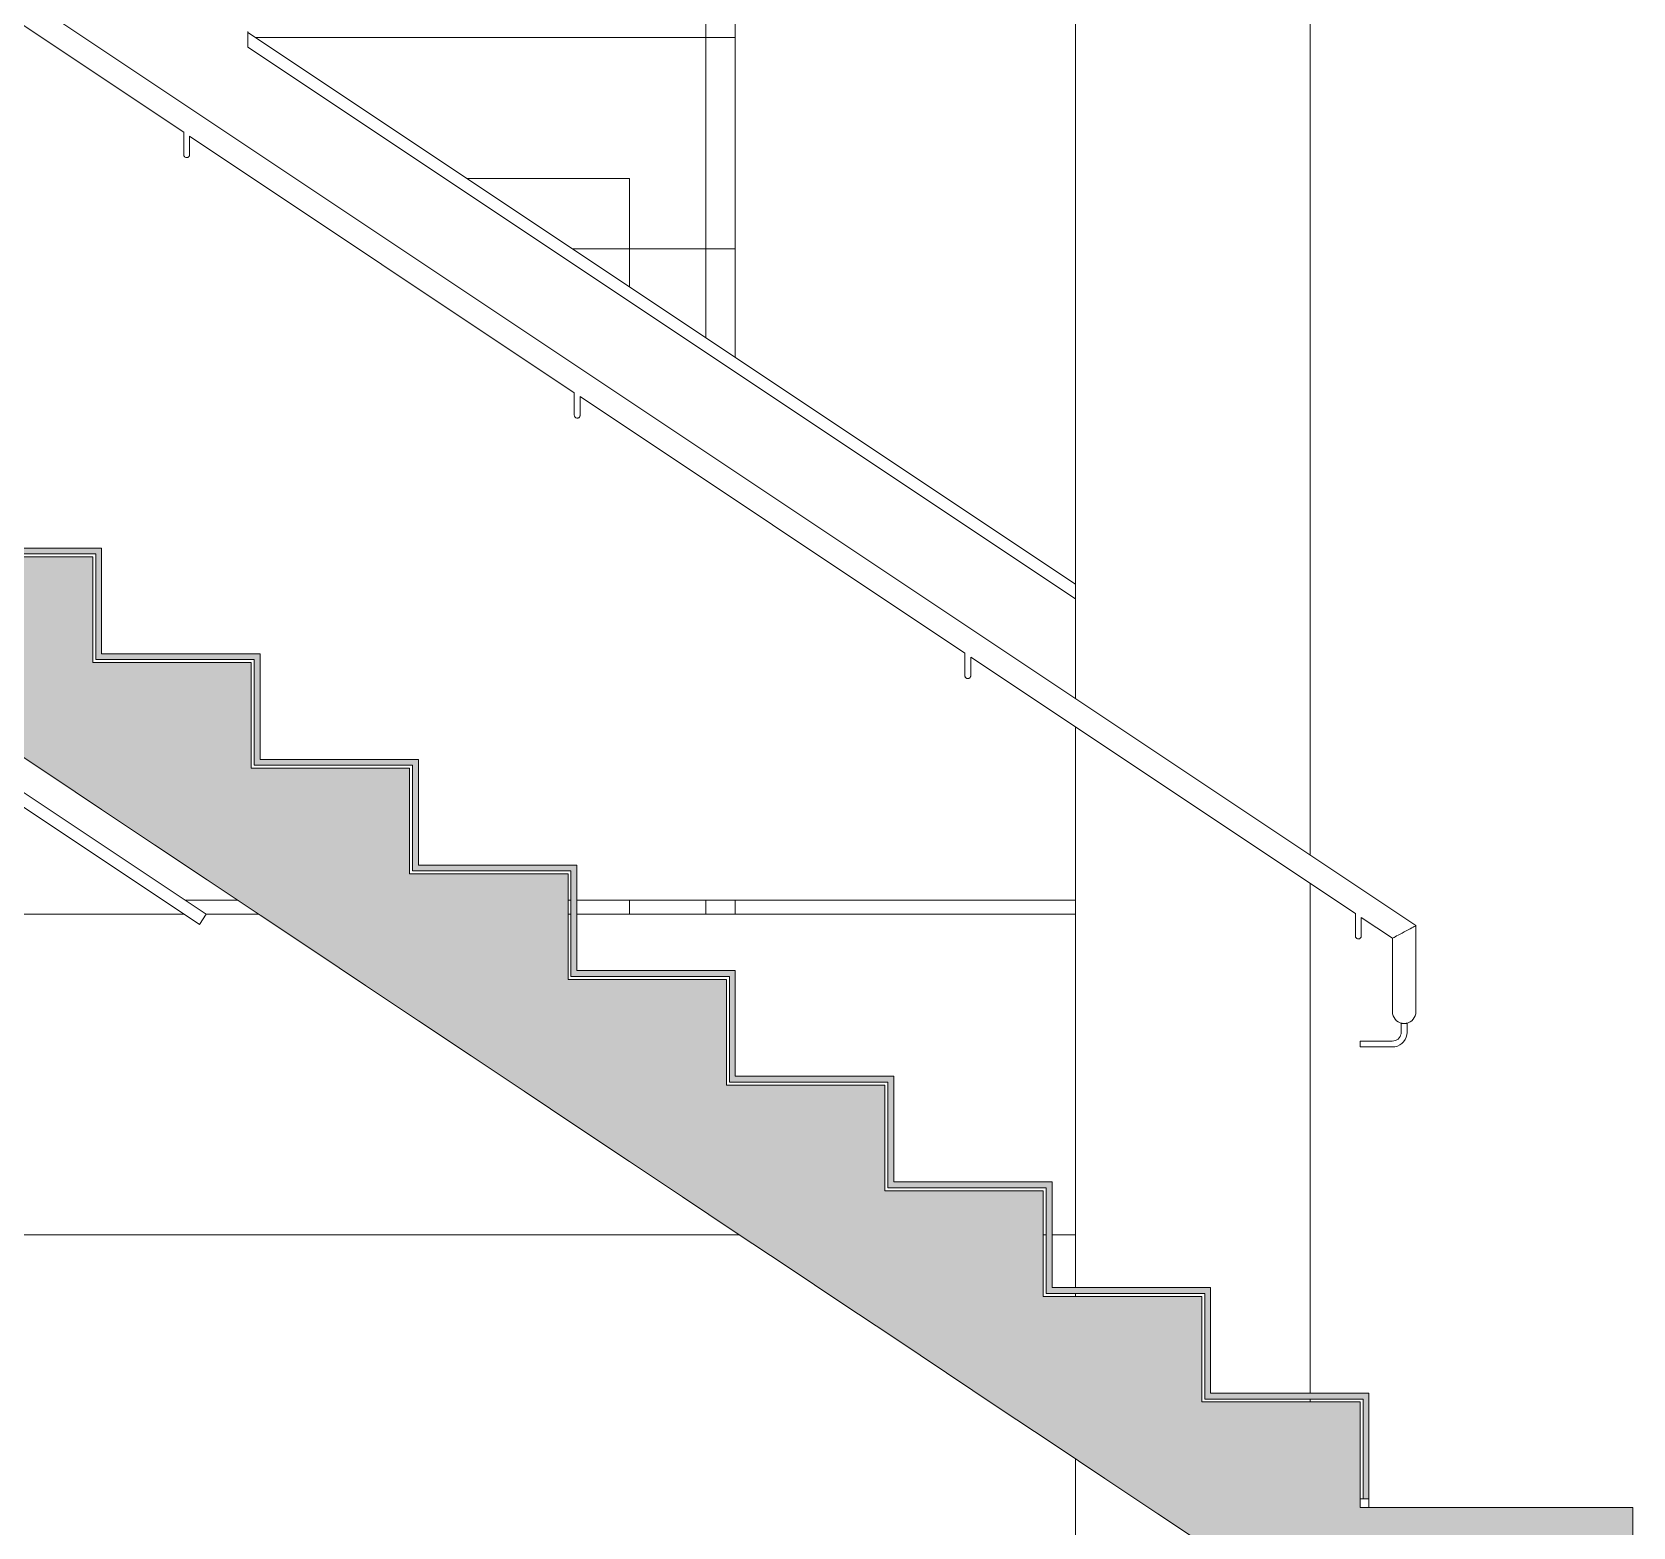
# Model space of a CAD drawing. Header units: metres. Extents: x -21.8 to 56, y -7 to 11.8.
# Drawn here: x -9.074 to -6.345, y 2.672 to 5.219 of the extents above; entities that cross this region are included whole.
import ezdxf

# ---------------------------------------------------------------- set-up
doc = ezdxf.new("R2010")
doc.units = ezdxf.units.M
doc.header["$MEASUREMENT"] = 0
for name, color, linetype in [('I_Schnitt I RB_1_110 Wand Aussen', 7, 'Continuous'), ('I_Schnitt I RB_1_140 Brüstung', 7, 'Continuous'), ('I_Schnitt I RB_1_150 Stütze', 7, 'Continuous'), ('I_Schnitt I RB_1_270 Deckendurchbruchsymbol', 7, 'Continuous'), ('I_Schnitt I RB_1_410 Treppe', 7, 'Continuous'), ('I_Schnitt I RB_1_430 Aufzug', 7, 'Continuous')]:
    doc.layers.add(name, color=color, linetype=linetype)

msp = doc.modelspace()

# ---------------------------------------------------------------- hatches: boundary and pattern name
at = {"layer": 'I_Schnitt I RB_1_410 Treppe', "linetype": 'Continuous', "lineweight": 0, "true_color": 0x000000}
for points in [[(-11.115, 5.46), (-10.975, 5.46), (-10.975, 5.2413), (-6.6831, 2.38), (-6.485, 2.38), (-6.485, 2.565), (-6.345, 2.565), (-6.345, 2.705), (-6.81, 2.705), (-6.81, 2.885), (-7.08, 2.885), (-7.08, 3.065), (-7.35, 3.065), (-7.35, 3.245), (-7.62, 3.245), (-7.62, 3.425), (-7.89, 3.425), (-7.89, 3.605), (-8.16, 3.605), (-8.16, 3.785), (-8.43, 3.785), (-8.43, 3.965), (-8.7, 3.965), (-8.7, 4.145), (-8.97, 4.145), (-8.97, 4.325), (-9.24, 4.325), (-9.24, 4.505), (-9.51, 4.505), (-9.51, 4.685), (-9.78, 4.685), (-9.78, 4.865), (-10.05, 4.865), (-10.05, 5.045), (-10.32, 5.045), (-10.32, 5.225), (-10.59, 5.225), (-10.59, 5.405), (-10.855, 5.405), (-10.855, 5.6), (-11.115, 5.6)], [(-8.955, 4.33), (-8.955, 4.34), (-9.235, 4.34), (-9.235, 4.33)], [(-8.955, 4.33), (-8.965, 4.33), (-8.965, 4.16), (-8.955, 4.16)], [(-8.965, 4.16), (-8.965, 4.15), (-8.685, 4.15), (-8.685, 4.16)], [(-8.685, 4.15), (-8.695, 4.15), (-8.695, 3.98), (-8.685, 3.98)], [(-8.415, 3.97), (-8.415, 3.98), (-8.695, 3.98), (-8.695, 3.97)], [(-8.415, 3.97), (-8.425, 3.97), (-8.425, 3.8), (-8.415, 3.8)], [(-8.425, 3.8), (-8.425, 3.79), (-8.145, 3.79), (-8.145, 3.8)], [(-8.155, 3.79), (-8.155, 3.62), (-8.145, 3.62), (-8.145, 3.79)], [(-8.155, 3.62), (-8.155, 3.61), (-7.875, 3.61), (-7.875, 3.62)], [(-7.875, 3.61), (-7.885, 3.61), (-7.885, 3.44), (-7.875, 3.44)], [(-7.605, 3.43), (-7.605, 3.44), (-7.885, 3.44), (-7.885, 3.43)], [(-7.605, 3.43), (-7.615, 3.43), (-7.615, 3.26), (-7.605, 3.26)], [(-7.615, 3.25), (-7.335, 3.25), (-7.335, 3.26), (-7.615, 3.26)], [(-7.335, 3.25), (-7.345, 3.25), (-7.345, 3.08), (-7.335, 3.08)], [(-7.065, 3.07), (-7.065, 3.08), (-7.345, 3.08), (-7.345, 3.07)], [(-7.065, 3.07), (-7.075, 3.07), (-7.075, 2.9), (-7.065, 2.9)], [(-7.075, 2.9), (-7.075, 2.89), (-6.795, 2.89), (-6.795, 2.9)], [(-6.795, 2.89), (-6.805, 2.89), (-6.805, 2.72), (-6.795, 2.72)]]:
    msp.add_hatch(color=18, dxfattribs=at).paths.add_polyline_path(points)

# ---------------------------------------------------------------- linework, layer by layer
at = {"layer": 'I_Schnitt I RB_1_110 Wand Aussen', "color": 7, "linetype": 'Continuous', "lineweight": 18, "ltscale": 1000}
for p, q in [((-7.875, 5.25), (-7.875, 5.21)), ((-7.875, 4.85), (-7.875, 4.665)), ((-7.875, 3.74), (-7.875, 3.716))]:
    msp.add_line(p, q, dxfattribs=at)
at = {"layer": 'I_Schnitt I RB_1_140 Brüstung', "color": 7, "linetype": 'Continuous', "lineweight": 13, "ltscale": 1000}
for p, q in [((-6.715, 3.6967), (-10.905, 6.49)), ((-8.815, 5.0486), (-9.4707, 5.4857)), ((-8.8147, 5.0486), (-8.815, 5.0486)), ((-8.815, 5.0486), (-8.815, 5.0486)), ((-8.815, 5.0486), (-8.815, 5.0303)), ((-8.815, 5.0303), (-8.815, 5.0268)), ((-8.815, 5.0268), (-8.815, 5.0234)), ((-8.815, 5.0234), (-8.815, 5.0203)), ((-8.805, 5.0419), (-8.805, 5.0303)), ((-8.1494, 4.6048), (-8.805, 5.0419)), ((-8.805, 5.0303), (-8.805, 5.0268)), ((-8.805, 5.0268), (-8.805, 5.0234)), ((-8.805, 5.0234), (-8.805, 5.0203)), ((-8.815, 5.0203), (-8.815, 5.0174)), ((-8.815, 5.0174), (-8.815, 5.0149)), ((-8.815, 5.0149), (-8.815, 5.0129)), ((-8.815, 5.0129), (-8.815, 5.0115)), ((-8.815, 5.0115), (-8.815, 5.0106)), ((-8.815, 5.0106), (-8.815, 5.0103)), ((-8.815, 5.0094), (-8.815, 5.0103)), ((-8.8147, 5.0085), (-8.815, 5.0094)), ((-8.8144, 5.0078), (-8.8147, 5.0085)), ((-8.8139, 5.007), (-8.8144, 5.0078)), ((-8.8132, 5.0064), (-8.8139, 5.007)), ((-8.8125, 5.0059), (-8.8132, 5.0064)), ((-8.8117, 5.0056), (-8.8125, 5.0059)), ((-8.8109, 5.0053), (-8.8117, 5.0056)), ((-8.81, 5.0053), (-8.8109, 5.0053)), ((-8.8092, 5.0053), (-8.81, 5.0053)), ((-8.8083, 5.0056), (-8.8092, 5.0053)), ((-8.8075, 5.0059), (-8.8083, 5.0056)), ((-8.8068, 5.0064), (-8.8075, 5.0059)), ((-8.8062, 5.007), (-8.8068, 5.0064)), ((-8.8057, 5.0078), (-8.8062, 5.007)), ((-8.8053, 5.0085), (-8.8057, 5.0078)), ((-8.8051, 5.0094), (-8.8053, 5.0085)), ((-8.805, 5.0103), (-8.8051, 5.0094)), ((-8.805, 5.0203), (-8.805, 5.0174)), ((-8.805, 5.0174), (-8.805, 5.0149)), ((-8.805, 5.0149), (-8.805, 5.0129)), ((-8.805, 5.0129), (-8.805, 5.0115)), ((-8.805, 5.0115), (-8.805, 5.0106)), ((-8.805, 5.0106), (-8.805, 5.0103)), ((-8.1493, 4.6048), (-8.1494, 4.6048)), ((-8.1494, 4.6048), (-8.1494, 4.5865)), ((-8.1494, 4.5865), (-8.1494, 4.583)), ((-8.1491, 4.6048), (-8.1493, 4.6048)), ((-8.1394, 4.5982), (-8.1394, 4.5865)), ((-7.4837, 4.1611), (-8.1394, 4.5982)), ((-8.1394, 4.5865), (-8.1394, 4.583)), ((-8.1494, 4.583), (-8.1494, 4.5797)), ((-8.1494, 4.5797), (-8.1494, 4.5765)), ((-8.1494, 4.5765), (-8.1494, 4.5736)), ((-8.1494, 4.5736), (-8.1494, 4.5712)), ((-8.1494, 4.5712), (-8.1494, 4.5692)), ((-8.1494, 4.5692), (-8.1494, 4.5677)), ((-8.1494, 4.5677), (-8.1494, 4.5668)), ((-8.1494, 4.5668), (-8.1494, 4.5665)), ((-8.1493, 4.5656), (-8.1494, 4.5665)), ((-8.1491, 4.5648), (-8.1493, 4.5656)), ((-8.1487, 4.564), (-8.1491, 4.5648)), ((-8.1482, 4.5633), (-8.1487, 4.564)), ((-8.1476, 4.5627), (-8.1482, 4.5633)), ((-8.1469, 4.5622), (-8.1476, 4.5627)), ((-8.1461, 4.5618), (-8.1469, 4.5622)), ((-8.1453, 4.5616), (-8.1461, 4.5618)), ((-8.1444, 4.5615), (-8.1453, 4.5616)), ((-8.1435, 4.5616), (-8.1444, 4.5615)), ((-8.1427, 4.5618), (-8.1435, 4.5616)), ((-8.1419, 4.5622), (-8.1427, 4.5618)), ((-8.1412, 4.5627), (-8.1419, 4.5622)), ((-8.1406, 4.5633), (-8.1412, 4.5627)), ((-8.1401, 4.564), (-8.1406, 4.5633)), ((-8.1397, 4.5648), (-8.1401, 4.564)), ((-8.1395, 4.5656), (-8.1397, 4.5648)), ((-8.1394, 4.5665), (-8.1395, 4.5656)), ((-8.1394, 4.583), (-8.1394, 4.5797)), ((-8.1394, 4.5797), (-8.1394, 4.5765)), ((-8.1394, 4.5765), (-8.1394, 4.5736)), ((-8.1394, 4.5736), (-8.1394, 4.5712)), ((-8.1394, 4.5712), (-8.1394, 4.5692)), ((-8.1394, 4.5692), (-8.1394, 4.5677)), ((-8.1394, 4.5677), (-8.1394, 4.5668)), ((-8.1394, 4.5668), (-8.1394, 4.5665)), ((-7.4834, 4.1611), (-7.4837, 4.1611)), ((-7.4837, 4.1611), (-7.4837, 4.1611)), ((-7.4837, 4.1611), (-7.4837, 4.1427)), ((-7.4737, 4.1544), (-7.4737, 4.1427)), ((-6.8181, 3.7173), (-7.4737, 4.1544)), ((-7.4837, 4.1427), (-7.4837, 4.1393)), ((-7.4837, 4.1393), (-7.4837, 4.1359)), ((-7.4837, 4.1359), (-7.4837, 4.1327)), ((-7.4837, 4.1327), (-7.4837, 4.1299)), ((-7.4837, 4.1299), (-7.4837, 4.1274)), ((-7.4837, 4.1274), (-7.4837, 4.1254)), ((-7.4837, 4.1254), (-7.4837, 4.1239)), ((-7.4837, 4.1239), (-7.4837, 4.123)), ((-7.4837, 4.123), (-7.4837, 4.1227)), ((-7.4837, 4.1219), (-7.4837, 4.1227)), ((-7.4834, 4.121), (-7.4837, 4.1219)), ((-7.4831, 4.1202), (-7.4834, 4.121)), ((-7.4826, 4.1195), (-7.4831, 4.1202)), ((-7.4744, 4.1202), (-7.4749, 4.1195)), ((-7.474, 4.121), (-7.4744, 4.1202)), ((-7.4738, 4.1219), (-7.474, 4.121)), ((-7.4737, 4.1227), (-7.4738, 4.1219)), ((-7.4737, 4.1427), (-7.4737, 4.1393)), ((-7.4737, 4.1393), (-7.4737, 4.1359)), ((-7.4737, 4.1359), (-7.4737, 4.1327)), ((-7.4737, 4.1327), (-7.4737, 4.1299)), ((-7.4737, 4.1299), (-7.4737, 4.1274)), ((-7.4737, 4.1274), (-7.4737, 4.1254)), ((-7.4737, 4.1254), (-7.4737, 4.1239)), ((-7.4737, 4.1239), (-7.4737, 4.123)), ((-7.4737, 4.123), (-7.4737, 4.1227)), ((-7.482, 4.1189), (-7.4826, 4.1195)), ((-7.4812, 4.1184), (-7.482, 4.1189)), ((-7.4805, 4.118), (-7.4812, 4.1184)), ((-7.4796, 4.1178), (-7.4805, 4.118)), ((-7.4787, 4.1177), (-7.4796, 4.1178)), ((-7.4779, 4.1178), (-7.4787, 4.1177)), ((-7.477, 4.118), (-7.4779, 4.1178)), ((-7.4762, 4.1184), (-7.477, 4.118)), ((-7.4755, 4.1189), (-7.4762, 4.1184)), ((-7.4749, 4.1195), (-7.4755, 4.1189)), ((-6.818, 3.7173), (-6.8181, 3.7173)), ((-6.8181, 3.7173), (-6.8181, 3.699)), ((-6.8178, 3.7173), (-6.818, 3.7173)), ((-6.8181, 3.699), (-6.8181, 3.6955)), ((-6.8181, 3.6955), (-6.8181, 3.6921)), ((-6.8181, 3.6921), (-6.8181, 3.689)), ((-6.8181, 3.689), (-6.8181, 3.6861)), ((-6.8181, 3.6861), (-6.8181, 3.6837)), ((-6.8181, 3.6837), (-6.8181, 3.6817)), ((-6.8081, 3.7107), (-6.8081, 3.699)), ((-6.755, 3.6753), (-6.8081, 3.7106)), ((-6.8081, 3.699), (-6.8081, 3.6955)), ((-6.8081, 3.6955), (-6.8081, 3.6921)), ((-6.8081, 3.6921), (-6.8081, 3.689)), ((-6.8081, 3.689), (-6.8081, 3.6861)), ((-6.8081, 3.6861), (-6.8081, 3.6837)), ((-6.8081, 3.6837), (-6.8081, 3.6817)), ((-6.7419, 3.6823), (-6.7385, 3.6841)), ((-6.7385, 3.6841), (-6.735, 3.686)), ((-6.735, 3.686), (-6.7316, 3.6878)), ((-6.7316, 3.6878), (-6.7282, 3.6896)), ((-6.7282, 3.6896), (-6.725, 3.6913)), ((-6.725, 3.6913), (-6.7222, 3.6928)), ((-6.7222, 3.6928), (-6.7197, 3.6942)), ((-6.7197, 3.6942), (-6.7177, 3.6952)), ((-6.7177, 3.6952), (-6.7162, 3.696)), ((-6.7162, 3.696), (-6.7153, 3.6965)), ((-6.7153, 3.6965), (-6.715, 3.6967)), ((-6.715, 3.55), (-6.715, 3.6967)), ((-6.8181, 3.6817), (-6.8181, 3.6802)), ((-6.8181, 3.6802), (-6.8181, 3.6793)), ((-6.8181, 3.6793), (-6.8181, 3.679)), ((-6.818, 3.6781), (-6.8181, 3.679)), ((-6.8178, 3.6773), (-6.818, 3.6781)), ((-6.8174, 3.6765), (-6.8178, 3.6773)), ((-6.8169, 3.6758), (-6.8174, 3.6765)), ((-6.8163, 3.6751), (-6.8169, 3.6758)), ((-6.8156, 3.6746), (-6.8163, 3.6751)), ((-6.8148, 3.6743), (-6.8156, 3.6746)), ((-6.814, 3.6741), (-6.8148, 3.6743)), ((-6.8131, 3.674), (-6.814, 3.6741)), ((-6.8122, 3.6741), (-6.8131, 3.674)), ((-6.8114, 3.6743), (-6.8122, 3.6741)), ((-6.8106, 3.6746), (-6.8114, 3.6743)), ((-6.8099, 3.6751), (-6.8106, 3.6746)), ((-6.8093, 3.6758), (-6.8099, 3.6751)), ((-6.8088, 3.6765), (-6.8093, 3.6758)), ((-6.8084, 3.6773), (-6.8088, 3.6765)), ((-6.8082, 3.6781), (-6.8084, 3.6773)), ((-6.8081, 3.679), (-6.8082, 3.6781)), ((-6.8081, 3.6817), (-6.8081, 3.6802)), ((-6.8081, 3.6802), (-6.8081, 3.6793)), ((-6.8081, 3.6793), (-6.8081, 3.679)), ((-6.755, 3.6753), (-6.7547, 3.6754)), ((-6.755, 3.55), (-6.755, 3.6753)), ((-6.7547, 3.6754), (-6.7538, 3.6759)), ((-6.7538, 3.6759), (-6.7523, 3.6767)), ((-6.7523, 3.6767), (-6.7503, 3.6778)), ((-6.7503, 3.6778), (-6.7479, 3.6791)), ((-6.7479, 3.6791), (-6.745, 3.6806)), ((-6.745, 3.6806), (-6.7419, 3.6823)), ((-6.755, 3.55), (-6.7547, 3.5465)), ((-6.7153, 3.5465), (-6.715, 3.55)), ((-6.7547, 3.5465), (-6.7538, 3.5432)), ((-6.7538, 3.5432), (-6.7523, 3.54)), ((-6.7523, 3.54), (-6.7503, 3.5371)), ((-6.7503, 3.5371), (-6.7479, 3.5347)), ((-6.7479, 3.5347), (-6.745, 3.5327)), ((-6.745, 3.5327), (-6.7419, 3.5312)), ((-6.7419, 3.5312), (-6.7385, 3.5303)), ((-6.7397, 3.53), (-6.74, 3.53)), ((-6.74, 3.53), (-6.74, 3.53)), ((-6.74, 3.53), (-6.74, 3.5152)), ((-6.7394, 3.53), (-6.7397, 3.53)), ((-6.7389, 3.53), (-6.7394, 3.53)), ((-6.7382, 3.53), (-6.7389, 3.53)), ((-6.7385, 3.5303), (-6.735, 3.53)), ((-6.7375, 3.53), (-6.7382, 3.53)), ((-6.7367, 3.53), (-6.7375, 3.53)), ((-6.7359, 3.53), (-6.7367, 3.53)), ((-6.735, 3.53), (-6.7359, 3.53)), ((-6.735, 3.53), (-6.7316, 3.5303)), ((-6.7342, 3.53), (-6.735, 3.53)), ((-6.7333, 3.53), (-6.7342, 3.53)), ((-6.7325, 3.53), (-6.7333, 3.53)), ((-6.7318, 3.53), (-6.7325, 3.53)), ((-6.7312, 3.53), (-6.7318, 3.53)), ((-6.7316, 3.5303), (-6.7282, 3.5312)), ((-6.7307, 3.53), (-6.7312, 3.53)), ((-6.7303, 3.53), (-6.7307, 3.53)), ((-6.7301, 3.53), (-6.7303, 3.53)), ((-6.73, 3.53), (-6.7301, 3.53)), ((-6.73, 3.53), (-6.73, 3.5148)), ((-6.7282, 3.5312), (-6.725, 3.5327)), ((-6.725, 3.5327), (-6.7222, 3.5347)), ((-6.7222, 3.5347), (-6.7197, 3.5371)), ((-6.7197, 3.5371), (-6.7177, 3.54)), ((-6.7177, 3.54), (-6.7162, 3.5432)), ((-6.7162, 3.5432), (-6.7153, 3.5465)), ((-6.81, 3.4999), (-6.81, 3.5)), ((-6.7552, 3.5), (-6.81, 3.5)), ((-6.81, 3.4997), (-6.81, 3.4999)), ((-6.81, 3.4993), (-6.81, 3.4997)), ((-6.81, 3.4988), (-6.81, 3.4993)), ((-6.81, 3.4982), (-6.81, 3.4988)), ((-6.81, 3.4975), (-6.81, 3.4982)), ((-6.81, 3.4967), (-6.81, 3.4975)), ((-6.81, 3.4959), (-6.81, 3.4967)), ((-6.81, 3.495), (-6.81, 3.4959)), ((-6.81, 3.4941), (-6.81, 3.495)), ((-6.81, 3.4933), (-6.81, 3.4941)), ((-6.81, 3.4925), (-6.81, 3.4933)), ((-6.7524, 3.5002), (-6.7552, 3.5)), ((-6.7499, 3.5009), (-6.7524, 3.5002)), ((-6.7475, 3.502), (-6.7499, 3.5009)), ((-6.7454, 3.5035), (-6.7475, 3.502)), ((-6.7425, 3.4933), (-6.7465, 3.4915)), ((-6.7436, 3.5054), (-6.7454, 3.5035)), ((-6.7421, 3.5075), (-6.7436, 3.5054)), ((-6.7389, 3.4958), (-6.7425, 3.4933)), ((-6.741, 3.5099), (-6.7421, 3.5075)), ((-6.7403, 3.5124), (-6.741, 3.5099)), ((-6.74, 3.5152), (-6.7403, 3.5124)), ((-6.7359, 3.4989), (-6.7389, 3.4958)), ((-6.7334, 3.5025), (-6.7359, 3.4989)), ((-6.7315, 3.5064), (-6.7334, 3.5025)), ((-6.7304, 3.5107), (-6.7315, 3.5064)), ((-6.73, 3.5148), (-6.7304, 3.5107)), ((-6.81, 3.4918), (-6.81, 3.4925)), ((-6.81, 3.4912), (-6.81, 3.4918)), ((-6.81, 3.4907), (-6.81, 3.4912)), ((-6.81, 3.4903), (-6.81, 3.4907)), ((-6.81, 3.4901), (-6.81, 3.4903)), ((-6.81, 3.49), (-6.81, 3.4901)), ((-6.7548, 3.49), (-6.81, 3.49)), ((-6.7507, 3.4904), (-6.7548, 3.49)), ((-6.7465, 3.4915), (-6.7507, 3.4904))]:
    msp.add_line(p, q, dxfattribs=at)
at = {"layer": 'I_Schnitt I RB_1_140 Brüstung', "color": 7, "linetype": 'Continuous', "lineweight": 18, "ltscale": 1000}
for p, q in [((-8.7056, 5.22), (-8.7056, 5.2188)), ((-8.7056, 5.2188), (-7.295, 4.2784)), ((-8.7056, 5.2188), (-8.7056, 5.1938)), ((-7.295, 4.2534), (-8.7056, 5.1938)), ((-10.345, 4.7617), (-8.7766, 3.716)), ((-10.345, 4.7367), (-8.7882, 3.6987)), ((-8.8126, 3.74), (-8.7231, 3.74)), ((-8.16, 3.74), (-8.155, 3.74)), ((-8.145, 3.74), (-7.295, 3.74)), ((-10.345, 3.716), (-8.8141, 3.716)), ((-8.7882, 3.6987), (-8.7766, 3.716)), ((-8.7766, 3.716), (-8.6871, 3.716)), ((-8.16, 3.716), (-8.155, 3.716)), ((-8.145, 3.716), (-7.295, 3.716)), ((-10.245, 3.17), (-7.8681, 3.17)), ((-7.35, 3.17), (-7.345, 3.17)), ((-7.335, 3.17), (-7.295, 3.17))]:
    msp.add_line(p, q, dxfattribs=at)
at = {"layer": 'I_Schnitt I RB_1_150 Stütze', "color": 7, "linetype": 'Continuous', "lineweight": 18, "ltscale": 1000}
for p, q in [((-7.295, 4.0833), (-7.295, 8.13)), ((-6.895, 3.8167), (-6.895, 5.25)), ((-7.295, 3.08), (-7.295, 4.0353)), ((-6.895, 2.9), (-6.895, 3.7686)), ((-7.295, 3.065), (-7.295, 3.07)), ((-6.895, 2.885), (-6.895, 2.89)), ((-7.295, 1.2033), (-7.295, 2.788))]:
    msp.add_line(p, q, dxfattribs=at)
at = {"layer": 'I_Schnitt I RB_1_270 Deckendurchbruchsymbol', "color": 7, "linetype": 'Continuous', "lineweight": 13, "ltscale": 1000}
for p, q in [((-8.6924, 5.21), (-7.875, 5.21)), ((-7.875, 4.85), (-7.875, 5.21)), ((-8.1525, 4.85), (-7.875, 4.85)), ((-6.81, 2.72), (-6.805, 2.72)), ((-6.795, 2.705), (-6.795, 2.72))]:
    msp.add_line(p, q, dxfattribs=at)
at = {"layer": 'I_Schnitt I RB_1_410 Treppe', "color": 7, "linetype": 'Continuous', "lineweight": 18, "ltscale": 1000}
for p, q in [((-8.955, 4.34), (-9.225, 4.34)), ((-8.955, 4.34), (-8.955, 4.33)), ((-8.97, 4.325), (-9.24, 4.325)), ((-8.965, 4.33), (-9.235, 4.33)), ((-8.97, 4.325), (-8.97, 4.145)), ((-8.965, 4.33), (-8.965, 4.16)), ((-8.955, 4.33), (-8.955, 4.16)), ((-8.965, 4.16), (-8.965, 4.15)), ((-8.695, 4.15), (-8.965, 4.15)), ((-8.685, 4.16), (-8.955, 4.16)), ((-8.695, 4.15), (-8.695, 3.98)), ((-8.685, 4.16), (-8.685, 4.15)), ((-8.685, 4.15), (-8.685, 3.98)), ((-8.7, 4.145), (-8.97, 4.145)), ((-8.7, 4.145), (-8.7, 3.965)), ((-8.43, 3.965), (-8.7, 3.965)), ((-8.695, 3.98), (-8.695, 3.97)), ((-8.425, 3.97), (-8.695, 3.97)), ((-8.415, 3.98), (-8.685, 3.98)), ((-8.43, 3.965), (-8.43, 3.785)), ((-8.425, 3.97), (-8.425, 3.8)), ((-8.415, 3.98), (-8.415, 3.97)), ((-8.415, 3.97), (-8.415, 3.8)), ((-8.425, 3.8), (-8.425, 3.79)), ((-8.145, 3.8), (-8.415, 3.8)), ((-8.145, 3.8), (-8.145, 3.79)), ((-8.16, 3.785), (-8.43, 3.785)), ((-8.155, 3.79), (-8.425, 3.79)), ((-8.16, 3.785), (-8.16, 3.605)), ((-8.155, 3.79), (-8.155, 3.62)), ((-8.145, 3.79), (-8.145, 3.62)), ((-7.89, 3.605), (-8.16, 3.605)), ((-8.155, 3.62), (-8.155, 3.61)), ((-7.885, 3.61), (-8.155, 3.61)), ((-7.875, 3.62), (-8.145, 3.62)), ((-7.89, 3.605), (-7.89, 3.425)), ((-7.885, 3.61), (-7.885, 3.44)), ((-7.875, 3.62), (-7.875, 3.61)), ((-7.875, 3.61), (-7.875, 3.44)), ((-7.885, 3.44), (-7.885, 3.43)), ((-7.605, 3.44), (-7.875, 3.44)), ((-7.605, 3.44), (-7.605, 3.43)), ((-7.62, 3.425), (-7.89, 3.425)), ((-7.615, 3.43), (-7.885, 3.43)), ((-7.62, 3.425), (-7.62, 3.245)), ((-7.615, 3.43), (-7.615, 3.26)), ((-7.605, 3.43), (-7.605, 3.26)), ((-7.615, 3.26), (-7.615, 3.25)), ((-7.345, 3.25), (-7.615, 3.25)), ((-7.335, 3.26), (-7.605, 3.26)), ((-7.345, 3.25), (-7.345, 3.08)), ((-7.335, 3.26), (-7.335, 3.25)), ((-7.335, 3.25), (-7.335, 3.08)), ((-7.35, 3.245), (-7.62, 3.245)), ((-7.35, 3.245), (-7.35, 3.065)), ((-7.08, 3.065), (-7.35, 3.065)), ((-7.345, 3.08), (-7.345, 3.07)), ((-7.075, 3.07), (-7.345, 3.07)), ((-7.065, 3.08), (-7.335, 3.08)), ((-7.08, 3.065), (-7.08, 2.885)), ((-7.075, 3.07), (-7.075, 2.9)), ((-7.065, 3.08), (-7.065, 3.07)), ((-7.065, 3.07), (-7.065, 2.9)), ((-7.075, 2.9), (-7.075, 2.89)), ((-6.795, 2.9), (-7.065, 2.9)), ((-6.795, 2.9), (-6.795, 2.89)), ((-6.81, 2.885), (-7.08, 2.885)), ((-6.805, 2.89), (-7.075, 2.89)), ((-6.81, 2.885), (-6.81, 2.705)), ((-6.805, 2.89), (-6.805, 2.72)), ((-6.795, 2.89), (-6.795, 2.72)), ((-6.345, 2.705), (-6.81, 2.705)), ((-6.795, 2.72), (-6.805, 2.72)), ((-6.345, 2.705), (-6.345, 2.565))]:
    msp.add_line(p, q, dxfattribs=at)
at = {"layer": 'I_Schnitt I RB_1_410 Treppe', "color": 7, "linetype": 'Continuous', "lineweight": 18, "ltscale": 1000, "flags": 128}
msp.add_lwpolyline([(-9.135, 4.0146), (-9.045, 3.9546), (-8.955, 3.8946), (-8.865, 3.8346), (-8.775, 3.7746), (-8.685, 3.7146), (-8.595, 3.6546), (-8.505, 3.5946), (-8.415, 3.5346), (-8.325, 3.4746), (-8.235, 3.4146), (-8.145, 3.3546), (-8.055, 3.2946), (-7.965, 3.2346), (-7.875, 3.1746), (-7.785, 3.1146), (-7.695, 3.0546), (-7.605, 2.9946), (-7.515, 2.9346), (-7.425, 2.8746), (-7.335, 2.8146), (-7.245, 2.7546), (-7.155, 2.6946), (-7.065, 2.6346)], dxfattribs=at)
at = {"layer": 'I_Schnitt I RB_1_430 Aufzug', "color": 7, "linetype": 'Continuous', "lineweight": 18, "ltscale": 1000}
for p, q in [((-7.925, 5.25), (-7.925, 4.6984)), ((-8.3325, 4.97), (-8.055, 4.97)), ((-8.055, 4.785), (-8.055, 4.97)), ((-8.055, 3.716), (-8.055, 3.74)), ((-7.925, 3.74), (-7.925, 3.716))]:
    msp.add_line(p, q, dxfattribs=at)

doc.saveas('drawing.dxf')
